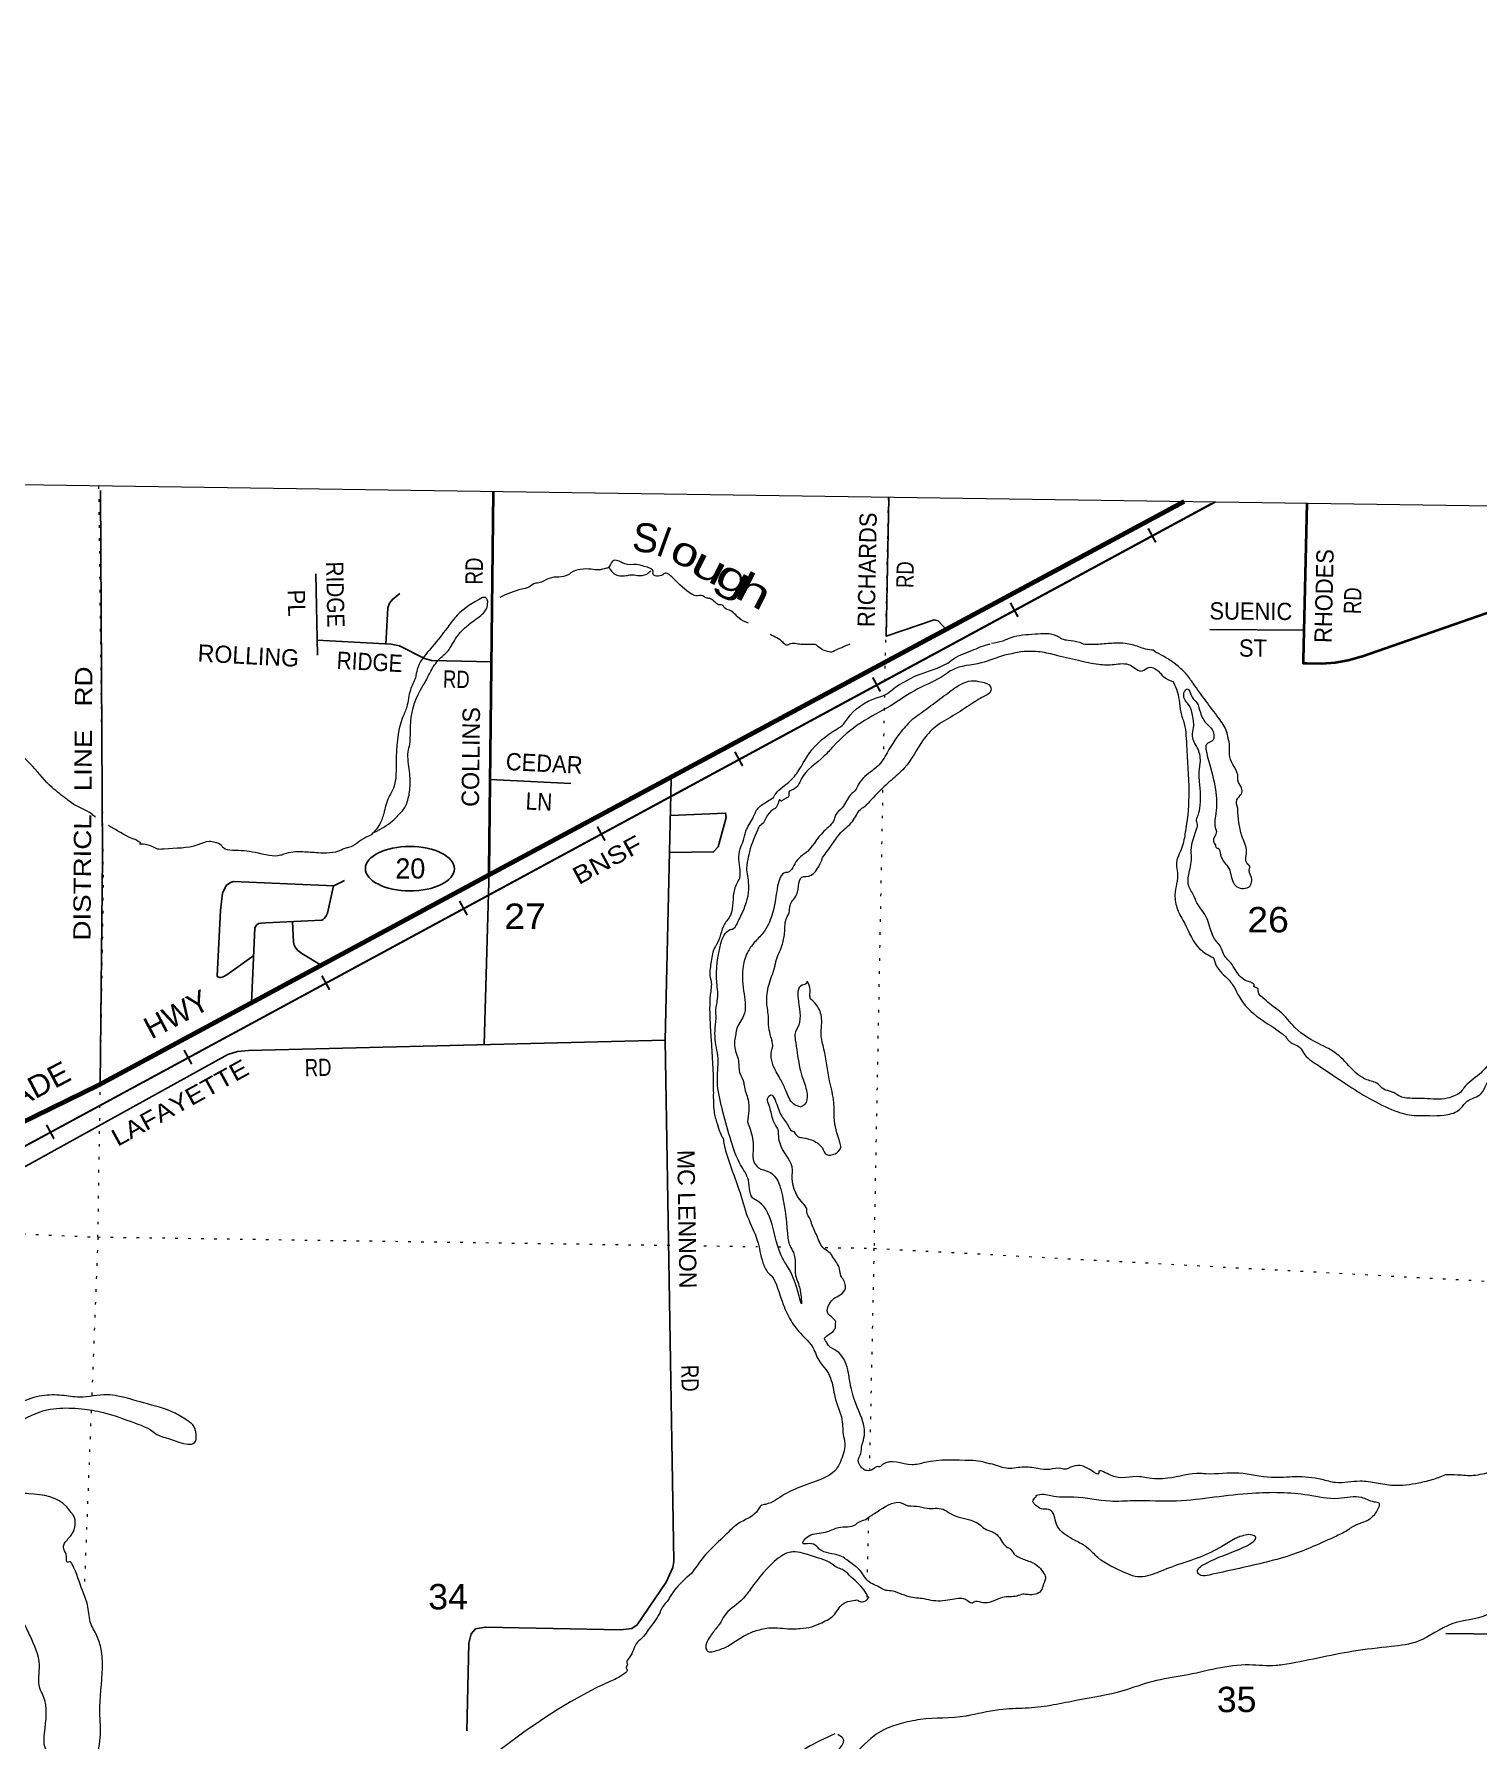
# Model space of a CAD drawing. Header units: feet. Extents: x -493433 to -244333, y 184684 to 373072.
# Drawn here: x -316036 to -306000, y 360969 to 372822 of the extents above; entities that cross this region are included whole.
import ezdxf
from ezdxf.enums import TextEntityAlignment as Align

# ---------------------------------------------------------------- set-up
doc = ezdxf.new("R2010")
doc.units = ezdxf.units.FT
doc.header["$LTSCALE"] = 60
doc.linetypes.add('DOTTED', pattern=[1.5, 0.3, -1.2])
for name, color, linetype, lineweight in [('17', 7, 'Continuous', 25), ('23', 7, 'Continuous', 70), ('26', 7, 'Continuous', 40), ('27', 7, 'Continuous', 13), ('29', 7, 'Continuous', 25), ('30', 7, 'Continuous', 13), ('34', 7, 'Continuous', 13), ('39', 7, 'Continuous', 13), ('4', 7, 'Continuous', 13), ('41', 7, 'Continuous', 13), ('7', 7, 'DOTTED', 13)]:
    doc.layers.add(name, color=color, linetype=linetype, lineweight=lineweight)

msp = doc.modelspace()

# ---------------------------------------------------------------- linework, layer by layer
at = {"layer": '17'}
msp.add_ellipse((-313423.97, 367022.91), major_axis=(-309.24, 1), ratio=0.500121, dxfattribs=at)
at = {"layer": '23'}
msp.add_line((-312872.53, 366979.74), (-308040.74, 369574.21), dxfattribs=at)
msp.add_lwpolyline([(-319818.07, 363315.52), (-318504.03, 363940.91), (-318341.87, 364032.87), (-317778.24, 364368.9), (-316910.78, 364844.52), (-316246.08, 365196.1), (-315587.61, 365519.43), (-312872.53, 366979.74)], dxfattribs=at)
at = {"layer": '26'}
for points in [[(-312872.53, 366979.74), (-312872.14, 367013.05), (-312841.54, 369641.26)], [(-305734.86, 368867.1), (-306808.3, 368495.49), (-306810.99, 368494.56), (-306900.4, 368469.12), (-306991.98, 368453.17), (-307084.73, 368446.87), (-307187.25, 368448.25), (-307212.27, 368448.59), (-307211.66, 368474.24), (-307186.41, 369562.37)]]:
    msp.add_lwpolyline(points, dxfattribs=at)
at = {"layer": '29'}
for p, q in [((-314077.84, 369072.2), (-314066.29, 368506.04)), ((-307862.55, 368685.05), (-307206.88, 368680.15)), ((-312864.81, 367642.5), (-312304.44, 367613.95)), ((-311648.11, 365831.6), (-311607.66, 367643.75)), ((-312872.14, 367013.05), (-312906.7, 365800.64)), ((-313952.74, 366904.4), (-313879.22, 366940.95)), ((-305833.39, 361704.46), (-306222.39, 361707.39))]:
    msp.add_line(p, q, dxfattribs=at)
for points in [[(-315576.26, 365525.53), (-315560.1, 367105.49), (-315574.66, 369650.53)], [(-310094.27, 369600.84), (-310114.04, 368639.88), (-309779.99, 368752.7), (-309752.33, 368746.31), (-309695.25, 368685.81)], [(-313590, 368581.5), (-313576.24, 368834.92), (-313565.07, 368867.12), (-313544.61, 368894.59), (-313493.2, 368935.68)], [(-314068.41, 368609.93), (-313553.62, 368582.66), (-313497.04, 368570.84), (-313321.59, 368482.58), (-313272.93, 368470.75), (-312855.28, 368461.14)], [(-311613.28, 367391.98), (-311229.7, 367409.42), (-311224.68, 367379.76), (-311280, 367175.41), (-311312.49, 367139.49), (-311619, 367135.51)], [(-313952.74, 366904.4), (-314650.88, 366932.82), (-314671.5, 366926.37), (-314701.29, 366905.08), (-314725.4, 366851.99), (-314740.17, 366733.52), (-314762.48, 366278.92), (-314757.67, 366271.29), (-314743.85, 366266.49), (-314739.59, 366266.49), (-314721.5, 366271.29), (-314695.97, 366285.12), (-314509.04, 366420.44)], [(-314523.58, 366091.72), (-314500.52, 366613.13), (-314490.65, 366630.5), (-314475.76, 366641.13), (-314454.48, 366645.4), (-314425.02, 366647.61), (-314034.86, 366664.66), (-314025.75, 366669.88), (-314016.18, 366679.45), (-314005.54, 366694.36), (-313997.4, 366714.13), (-313954.76, 366904.45)], [(-314238.95, 366655.74), (-314233.2, 366513.41), (-314227.88, 366491.07), (-314216.91, 366471.57), (-314203.41, 366454.88), (-314175.33, 366434.35), (-314040.06, 366351.78)], [(-318465.67, 363069.09), (-317393.32, 363335.82), (-317299.21, 363377.93), (-317243.89, 363420.51), (-317184.32, 363480.11), (-317142.37, 363539.39), (-316856.03, 364420.79), (-316831.12, 364486.95), (-316800.84, 364540.33), (-316775.8, 364567.84), (-316748.14, 364593.38), (-316665.27, 364641.88), (-314688.53, 365731.14), (-314622.57, 365752.43), (-314545.89, 365760.32), (-311648.11, 365831.6)], [(-311648.11, 365831.6), (-311588.43, 362208.24), (-311595.57, 362167.23), (-311642.1, 362064.36), (-311843.86, 361768.35), (-311882.05, 361744.19), (-311958.35, 361734.74), (-312899.1, 361752.71), (-312966.48, 361739.66), (-312996.97, 361705.88), (-313014.87, 361640.89), (-313029.02, 361032.96)]]:
    msp.add_lwpolyline(points, dxfattribs=at)
at = {"layer": '34', "lineweight": 25}
msp.add_lwpolyline([(-327995.25, 359294.68), (-325243.76, 360607.69), (-324402.88, 360981.31), (-318494.44, 363800.52), (-307826.8, 369570.86)], dxfattribs=at)
at = {"layer": '34'}
msp.add_lwpolyline([(-307854.27, 369560.2), (-318494.89, 363801.43), (-324403.29, 360982.23)], dxfattribs=at)
at = {"layer": '39'}
for p, q in [((-308253.59, 368541.09), (-308234.75, 368524.16)), ((-308120.52, 368323.53), (-308116.73, 368317.32)), ((-310965.2, 367340.64), (-310995.56, 367315.39)), ((-313690.52, 367257.14), (-313676.8, 367274.46)), ((-310644.33, 366135.83), (-310644.41, 366123.72)), ((-311329.5, 365833.04), (-311314.63, 365590.73)), ((-310914.25, 365853.21), (-310908.58, 365828.09)), ((-310709.75, 365368.45), (-310692.83, 365374.09)), ((-310255.13, 362499.94), (-310228.87, 362520.47))]:
    msp.add_line(p, q, dxfattribs=at)
for points in [[(-311068.87, 368728.89), (-311135.14, 368763.59), (-311201.4, 368818.56), (-311235.62, 368834.93), (-311247.62, 368851.16), (-311275.84, 368857.4), (-311338.15, 368900.22), (-311364.37, 368904.41), (-311386.49, 368918.7), (-311436.96, 368919), (-311465.16, 368931.3), (-311595.64, 369043.24), (-311656, 369073.91), (-311666.16, 369065.9), (-311734.75, 369074.39), (-311732.67, 369084.49), (-311795, 369123.26), (-311847.42, 369135.7), (-311930.17, 369140.24), (-311954.32, 369152.52), (-312014.85, 369160.97), (-312045.45, 369114.68), (-312057.6, 369110.72), (-312112.2, 369098.92), (-312162.65, 369103.28), (-312304.17, 369077.88), (-312324.47, 369063.86), (-312455.88, 369040.41), (-312526.77, 369008.51), (-312549, 369006.63), (-312597.65, 368978.64), (-312646.21, 368964.79), (-312798.21, 368908.05)], [(-312039.63, 369115.14), (-312003.34, 369072), (-311920.63, 369059.36), (-311886.27, 369065.21), (-311841.87, 369060.9), (-311777.19, 369070.61), (-311749.03, 369093.51)], [(-312919.2, 368907.86), (-313095.73, 368783.65), (-313160.91, 368701.21), (-313287.2, 368542.35), (-313372.94, 368407.49), (-313385.45, 368348.97), (-313420.35, 368264.32), (-313445.39, 368147.28), (-313474.16, 368072.69), (-313518.73, 367757.75), (-313548.35, 367559.91), (-313570.84, 367519.63), (-313605.96, 367404.68), (-313638.82, 367324.05), (-313676.8, 367274.46)], [(-313670.17, 367275.86), (-313543.69, 367355.8), (-313482.69, 367418.07), (-313458.25, 367448.23), (-313441.83, 367486.52), (-313423.01, 367581.37), (-313426.25, 367698.59), (-313435.4, 367836.04), (-313424.95, 367888.52), (-313420.07, 368011.74), (-313351.72, 368261.88), (-313314.94, 368324.3), (-313271.98, 368406.88), (-313210.85, 368487.32), (-313164.11, 368529.48), (-313139.65, 368563.68), (-313123.29, 368591.86), (-313086.57, 368648.22), (-312962.63, 368758.6), (-312891.48, 368828.88), (-312887.37, 368838.96), (-312899.02, 368907.74), (-312917.1, 368907.27)], [(-310497.11, 368526.87), (-310584.75, 368564.55), (-310606.12, 368580.58), (-310627.49, 368580.58), (-310643.51, 368580.58), (-310696.94, 368580.58), (-310734.33, 368585.92), (-310777.07, 368585.92), (-310805.27, 368575.67), (-310829.37, 368594.01), (-310873.57, 368626.61), (-310918.52, 368650.14)], [(-308730.54, 368579.92), (-308769.68, 368595.53), (-308848.35, 368608.14), (-308888.66, 368618.49), (-308924.87, 368638.91), (-309078.24, 368651.98), (-309246.02, 368626.74), (-309302.71, 368604.86), (-309381.32, 368587.35)], [(-309167.66, 368533.06), (-309187.63, 368527.74), (-309290.76, 368506.15), (-309452.67, 368452.59), (-309654.93, 368403.31), (-309711.74, 368365.26), (-309892.09, 368273.43), (-310084.75, 368153.36), (-310287.46, 368037.41), (-310482.46, 367870.89), (-310543.48, 367806.61), (-310704.12, 367643.93), (-310757.11, 367573.53), (-310789.53, 367555.55), (-310789.71, 367529.28), (-310828.28, 367501.23), (-310844.48, 367493.24), (-310848.49, 367499.33), (-310877.1, 367448.99), (-310901.44, 367432.97), (-310946.24, 367378.69), (-310965.2, 367340.64)], [(-310901.53, 367509.72), (-310881.01, 367543.61), (-310777.39, 367635.93), (-310712.21, 367718.37), (-310648.89, 367823.05), (-310455.89, 367993.63), (-310409.21, 368027.69), (-310382.71, 368063.9), (-310179.78, 368210.16), (-310123.1, 368230.01), (-310068.32, 368268.07), (-309863.6, 368379.98), (-309663.09, 368467.65), (-309652.94, 368475.67), (-309517.21, 368539.49), (-309399.79, 368583.23), (-309391.2, 368585.15)], [(-310497.11, 368526.87), (-310397.09, 368571.75), (-310363.76, 368585.26)], [(-309167.66, 368533.06), (-309057.89, 368532.86), (-308942.18, 368510.28), (-308776.6, 368470.91), (-308635.17, 368443.32), (-308528.55, 368442.54), (-308415.48, 368436.64), (-308333.09, 368397.21), (-308288.24, 368421.82), (-308229.07, 368402.83), (-308207.01, 368381.19)], [(-308253.59, 368541.09), (-308310.49, 368548.98), (-308357.26, 368564.82), (-308450.76, 368587.72), (-308519.35, 368590.32), (-308624.36, 368582.53), (-308730.54, 368579.92)], [(-307669.05, 367441.07), (-307674.69, 367501.72), (-307644.1, 367543.96), (-307641.82, 367582.34), (-307667.7, 367637.06), (-307667.57, 367655.24), (-307725.13, 367801.08), (-307728.46, 367904.14), (-307736.34, 367932.48), (-307738.27, 367944.62), (-307746.13, 367977), (-307802.03, 368070.29), (-307978.07, 368309.8), (-308030.09, 368378.82), (-308100.34, 368441.9), (-308214.94, 368515.33), (-308234.75, 368524.16)], [(-309928.44, 368064.14), (-309817.26, 368144.7), (-309696.32, 368234.34), (-309596.44, 368302.72), (-309521.97, 368328.68), (-309452.9, 368321.21), (-309387.06, 368287.01), (-309386.9, 368253.61), (-309420.18, 368226.73), (-309521.21, 368167.24), (-309646.64, 368086.5), (-309773.19, 368006.86), (-309855.16, 367917.41), (-309986.74, 367721.95), (-310078.74, 367636.9), (-310174.07, 367547.39), (-310247.46, 367469.01)], [(-308207.01, 368381.19), (-308185.73, 368357.55), (-308120.52, 368323.53)], [(-308116.73, 368317.32), (-308089.52, 368253.91), (-308060.36, 368090.07), (-308046.5, 368049.57), (-308025.42, 367885.77), (-308009.49, 367558.33), (-308029.44, 367301.83), (-308033.64, 367277.61), (-308056.59, 367170.67), (-308095.78, 367051.69), (-308088.09, 366995.07), (-308105.3, 366841.61), (-308087.83, 366740.47), (-308038.02, 366641.16), (-307932.23, 366464.72), (-307837.74, 366403.52)], [(-305915.65, 365674.41), (-305989.65, 365594.02), (-306097.32, 365499.71), (-306121.78, 365467.54), (-306164.35, 365443.56), (-306231.11, 365423.77), (-306390.61, 365426.77), (-306495.6, 365429.43), (-306537.93, 365439.8), (-306582.18, 365464.32), (-306600.3, 365472.5), (-306654.7, 365491.02), (-306692.82, 365525.61), (-306771.36, 365556.4), (-306883.86, 365639.94), (-306994.18, 365745.69), (-307086.72, 365796.78), (-307271.65, 365919.14), (-307375.88, 366030.91), (-307434.15, 366073.71), (-307480.3, 366114.4), (-307526.37, 366169.24), (-307530.27, 366189.47), (-307558.41, 366207.83), (-307552.31, 366213.85), (-307560.33, 366221.98), (-307572.39, 366230.14), (-307602.61, 366240.43), (-307682.86, 366315.68), (-307718.83, 366370.46), (-307756.91, 366411.11), (-307798.73, 366496.22), (-307816.77, 366516.55), (-307890.28, 366690.76), (-307960.2, 366800.31), (-307972.11, 366830.69), (-308009.97, 366903.66), (-308007.32, 366994.57), (-307990.36, 367111.66), (-307992.27, 367127.84), (-307954.76, 367297.34), (-307950.43, 367339.74), (-307956.37, 367355.94), (-307948.08, 367386.21), (-307933.58, 367440.67), (-307934.3, 367628.59), (-307938.02, 367675.09), (-307929.39, 367755.86), (-307944.87, 367852.94), (-307968.8, 367897.54), (-307982.61, 367944.1), (-307976.13, 368004.68), (-307985.56, 368101.72), (-308017.39, 368172.64), (-308023.4, 368178.74), (-308039.04, 368253.6), (-308020.73, 368271.67), (-307986.81, 368214.88), (-307952.74, 368176.28), (-307928.98, 368107.43), (-307881.08, 368026.32), (-307839.02, 367975.54), (-307835.12, 367955.31), (-307839.41, 367918.97), (-307886.09, 367884.91), (-307888.4, 367842.5), (-307872.71, 367775.72), (-307823.62, 367573.35), (-307820.72, 367407.64), (-307824.97, 367377.36), (-307825.44, 367308.67), (-307817.56, 367280.33), (-307838.22, 367213.77), (-307824.27, 367185.4), (-307816.32, 367167.17), (-307806.24, 367165.09), (-307788.39, 367118.51), (-307730.48, 367025.2), (-307692.86, 366915.85), (-307652.67, 366887.32), (-307604.19, 366891.07), (-307585.95, 366899.03), (-307575.72, 366919.17), (-307573.4, 366961.59), (-307587.09, 367026.33), (-307582.99, 367036.42), (-307595.03, 367048.61), (-307608.52, 367139.62), (-307640.07, 367250.95), (-307669.05, 367441.07)], [(-309928.44, 368064.14), (-310007.72, 367976.73), (-310119.96, 367805.67), (-310154.65, 367753.35), (-310219.65, 367697.16), (-310313.24, 367594.7), (-310321.44, 367576.56), (-310362.11, 367534.37), (-310419.26, 367445.82), (-310464.04, 367395.57), (-310474.34, 367365.33), (-310545.58, 367282.92), (-310679.92, 367126.14), (-310732.73, 367082.01), (-310799.95, 366997.55), (-310812.07, 366995.61), (-310867.23, 366903), (-310890.41, 366761.7), (-310931.65, 366636.68), (-310970.45, 366574.28), (-311029.45, 366509.98), (-311076.37, 366441.57), (-311109.45, 366328.61), (-311100.56, 366152.78), (-311103.61, 366001.25), (-311152.73, 365906.58), (-311156.92, 365884.38), (-311167.64, 365793.52), (-311140.09, 365688.29), (-311128.6, 365597.29), (-311102.78, 365534.49), (-311100.87, 365518.32), (-311073.3, 365417.12), (-311076.37, 365263.58)], [(-315608.81, 367380.1), (-315633.33, 367400.86), (-315776.16, 367480.53), (-315808.29, 367504.97), (-315910.73, 367586.42), (-316047.02, 367734.75), (-316155.39, 367832.4), (-316237.81, 367887.46), (-316394.77, 367967.21), (-316497.57, 367994.11), (-316568.2, 368000.6), (-316774.39, 367967.5), (-317061.86, 367860.14), (-317122.64, 367830.2), (-317153.11, 367804.11), (-317283.06, 367699.83), (-317427.47, 367547.14), (-317441.66, 367537.13), (-317470.26, 367488.8), (-317537.29, 367430.61), (-317539.43, 367414.46), (-317555.67, 367400.42), (-317572.11, 367358.08), (-317633.31, 367267.53), (-317667.88, 367231.37), (-317676.28, 367184.95), (-317737.49, 367092.37), (-317747.78, 367064.15), (-317740.49, 366946.9), (-317744.38, 366672.13), (-317740.9, 366591.29), (-317725.25, 366516.43), (-317622.18, 366232.92), (-317594.22, 366188.3), (-317584.24, 366172.08), (-317438.17, 365975.19), (-317342.3, 365821.05), (-317306.8, 365695.56), (-317286.98, 365640.88), (-317259.97, 365456.85), (-317222.4, 365339.42), (-317198.52, 365288.77), (-317131.92, 364987.3), (-317094.18, 364894.13), (-317081.39, 364872.88)], [(-311129.86, 366959.49), (-311127.94, 367014.07), (-311136.07, 367086.4), (-311128.62, 367159.92), (-311106.61, 367214.58), (-311088, 367282.57), (-311038.35, 367376.33), (-311001.93, 367444.41), (-310979.74, 367463.44), (-310901.03, 367513.66)], [(-310554.91, 367101.13), (-310487.63, 367193.66), (-310418.35, 367284.16), (-310339.06, 367362.48), (-310281.97, 367442.95), (-310247.46, 367469.01), (-310246.29, 367471.44)], [(-313690.52, 367257.14), (-313732.28, 367239.76), (-313849.87, 367169.75), (-313876.16, 367163.86), (-313902.5, 367151.89), (-314062.15, 367132.66), (-314167.11, 367139.36), (-314300.48, 367124.01), (-314322.75, 367116.06), (-314399.49, 367114.51), (-314500.31, 367135.33), (-314657.71, 367150.43), (-314720.19, 367166.97), (-314732.21, 367183.22), (-314778.49, 367205.72), (-314818.83, 367212.03), (-314897.75, 367188.27), (-315132.17, 367159.39), (-315168.54, 367157.58), (-315261.2, 367190.47), (-315301.55, 367194.76), (-315295.5, 367194.73), (-315311.53, 367213.01), (-315349.77, 367231.42), (-315488.6, 367305.01), (-315518.85, 367321.98)], [(-311076.37, 365263.58), (-311058.54, 365212.95), (-311037.22, 365083.51), (-311037.78, 365002.69), (-310999.82, 364943.86), (-310929.32, 364917.17), (-310861.19, 364841.98), (-310845.36, 364795.42), (-310799, 364488.01), (-310781.42, 364401.01), (-310757.5, 364356.42), (-310742.45, 364196.7), (-310712.8, 364103.58), (-310710.86, 364091.44), (-310701.41, 363998.44), (-310717.18, 364053.09), (-310798.57, 364257.67), (-310838.47, 364326.61), (-311021.53, 364721.73), (-311029.58, 364725.83), (-311071.08, 364857.42), (-311124.86, 364964.83), (-311190.37, 365128.9), (-311247.52, 365333.32), (-311284.61, 365519.44), (-311286.34, 365561.89), (-311283.22, 365723.51), (-311296.84, 365798.35), (-311297.76, 365957.99), (-311295.6, 365978.18), (-311295.03, 366061.01), (-311286.68, 366101.37), (-311289.82, 366232.73), (-311261.71, 366503.32), (-311239.1, 366561.78), (-311196.43, 366599.91), (-311180.25, 366603.85), (-311151.76, 366636), (-311131.27, 366678.31), (-311100.53, 366744.81), (-311068.98, 366928.48), (-311080.3, 367043.72), (-311076.1, 367067.95), (-311061.47, 367140.6), (-310995.56, 367315.39)], [(-310914.25, 365853.21), (-310928.49, 365921.38), (-310932, 365998.18), (-310943.36, 366107.36), (-310924.36, 366228.48), (-310885.16, 366349.47), (-310878.91, 366377.73), (-310837.78, 366486.58), (-310819, 366575.37), (-310802.07, 366688.43), (-310787.74, 366716.62), (-310781.33, 366767.1), (-310736.4, 366841.58), (-310685.04, 366968.57), (-310670.91, 366968.48), (-310563.15, 367076.93), (-310554.91, 367101.13)], [(-311129.86, 366959.49), (-311168.27, 366878.57), (-311195.74, 366700.93), (-311236.57, 366636.52), (-311292.05, 366495.43), (-311302.26, 366479.32), (-311329.2, 366378.45), (-311337.94, 366281.52), (-311328.28, 366218.82), (-311332.65, 366170.36), (-311338.05, 365972.37), (-311329.5, 365833.04)], [(-307837.74, 366403.52), (-307817.93, 366348.84), (-307791.94, 366310.29), (-307743.8, 366263.52), (-307693.76, 366198.56), (-307659.89, 366133.69), (-307517.55, 365983.29), (-307358.78, 365875.23), (-307344.73, 365863.02), (-307292.6, 365810.16), (-307242.28, 365785.61), (-307212.29, 365742.99), (-307117.94, 365661.59), (-306916.95, 365527), (-306576.98, 365341.03), (-306441.92, 365307.87), (-306413.64, 365307.69), (-306209.66, 365314.52), (-306157.05, 365330.36), (-306118.49, 365358.41), (-306073.74, 365406.62), (-305976.44, 365460.58), (-305939.65, 365525.01), (-305931.47, 365539.11), (-305909.02, 365575.34), (-305833.74, 365655.7), (-305829.61, 365669.82), (-305817.44, 365677.82), (-305796.86, 365732.25), (-305778.1, 365747.02)], [(-310644.32, 366135.71), (-310644.33, 366135.83), (-310643.89, 366198.47), (-310663.82, 366236.98), (-310665.9, 366228.91), (-310696.3, 366212.94), (-310723.3, 366101.97), (-310730.65, 365914.1), (-310738.83, 365900.01), (-310741.46, 365811.12), (-310712.38, 365635.15), (-310692.67, 365564.31), (-310663.13, 365455.02), (-310679.77, 365384.41), (-310692.83, 365374.09)], [(-310556.02, 365083.33), (-310526.36, 365036.27), (-310428.62, 365086.82), (-310435.47, 365123.53), (-310474.13, 365293.69), (-310476.83, 365397.21), (-310506.5, 365549.6), (-310545.38, 365769.86), (-310564.79, 365872.2), (-310563.15, 365996.9), (-310602.52, 366082.44), (-310644.41, 366123.72)], [(-310709.75, 365368.45), (-310748.44, 365382.8), (-310804.4, 365465.99), (-310838.2, 365542.98), (-310890.07, 365636.24), (-310911.77, 365709.12), (-310907.33, 365767.68), (-310901.14, 365787.85), (-310908.58, 365828.09)], [(-311314.63, 365590.73), (-311314.64, 365521.31), (-311314.38, 365466.77), (-311314.07, 365398.85), (-311309.32, 365336.53), (-311288.88, 365252.01), (-311267.43, 365188.65), (-311246.36, 365146.92)], [(-310862.7, 365209.74), (-310901.6, 365283.89), (-310926.53, 365378.41), (-310936.76, 365424.01), (-310914.63, 365450.83), (-310885.52, 365416.45), (-310843.83, 365310.88), (-310794.5, 365237.63), (-310769.84, 365202.12), (-310755.77, 365195.99)], [(-306220.15, 362813.44), (-306307.93, 362779.35), (-306411.09, 362753.71), (-306590.91, 362736.64), (-306703.87, 362753.5), (-306818.87, 362766.33), (-306988.55, 362757.28), (-307085.33, 362778.07), (-307268.94, 362797.39), (-307434.55, 362792.35), (-307660.49, 362822.02), (-307888.7, 362817.36), (-307927.04, 362819.61), (-308155.44, 362786.67), (-308302.82, 362789.59), (-308349.2, 362797.96), (-308565.16, 362813.43), (-308635.71, 362830.03), (-308635.76, 362823.97), (-308702.21, 362850.64), (-308847.55, 362855.58), (-308861.72, 362849.6), (-308898.03, 362855.89), (-308974.81, 362848.28), (-309059.57, 362854.86), (-309166.53, 362863.6), (-309277.64, 362856.2), (-309388.48, 362887.18), (-309400.58, 362889.28), (-309455, 362903.76), (-309525.62, 362910.25), (-309844.75, 362896.04), (-309933.71, 362880.42), (-310137.63, 362881.68), (-310157.92, 362867.66), (-310172.06, 362867.75), (-310204.5, 362849.76), (-310246.96, 362839.92), (-310273.13, 362852.2), (-310293.17, 362874.54), (-310307.06, 362908.98), (-310288.54, 362959.38), (-310282.1, 363015.92), (-310275.9, 363036.08), (-310263.34, 363100.66), (-310324.52, 363307.13), (-310363.92, 363450.83), (-310379.46, 363539.83), (-310455.3, 363669.6), (-310513.58, 363710.38), (-310531.56, 363738.77), (-310541.54, 363754.99), (-310527.27, 363775.11), (-310484.66, 363805.16), (-310464.19, 363845.45), (-310466.14, 363855.57), (-310464.06, 363863.64), (-310518.09, 363934.68), (-310507.55, 363999.27), (-310477.01, 364035.46), (-310432.42, 364061.45), (-310395.75, 364107.7), (-310395.66, 364121.84), (-310407.49, 364162.32), (-310427.46, 364194.78), (-310437.23, 364241.31), (-310483.11, 364324.43), (-310501.1, 364350.81), (-310543.3, 364381.37), (-310593.17, 364468.57), (-310630.93, 364557.69), (-310638.84, 364582), (-310664.69, 364640.75), (-310664.57, 364656.91), (-310694.56, 364701.55), (-310765.88, 364900), (-310763.67, 364928.27), (-310843.31, 365092.43), (-310862.7, 365209.74)], [(-311246.36, 365146.92), (-311242.89, 365125.17), (-311136.14, 364793.16), (-311076.85, 364604.88), (-311009.33, 364440.81), (-310970.01, 364284.98), (-310930.13, 364212), (-310902.05, 364183.53), (-310896.07, 364173.39), (-310828.64, 363995.18), (-310802.79, 363936.42), (-310738.91, 363828.95), (-310622.72, 363694.87), (-310574.94, 363595.58), (-310532.9, 363542.79), (-310481.26, 363417.2), (-310469.58, 363354.49), (-310420.21, 363192.55), (-310408.89, 363077.31), (-310403.01, 363051), (-310401.28, 363008.56), (-310438.46, 362887.56), (-310471.11, 362837.25), (-310525.9, 362799.2), (-310821.56, 362673.71), (-310951.25, 362605.81), (-310983.63, 362595.91), (-311001.97, 362569.75), (-311144.01, 362469.59), (-311229.33, 362393.34), (-311363.51, 362260.8), (-311463.37, 362128.06)], [(-310755.77, 365195.99), (-310723.72, 365160.39), (-310707.6, 365154.23), (-310701.55, 365154.2), (-310643.07, 365141.71), (-310600.8, 365123.27), (-310556.02, 365083.33)], [(-314967.5, 363185.97), (-315055.97, 363239.04), (-315275.58, 363311.09), (-315452.95, 363358.64), (-315527.59, 363367.19), (-315719.54, 363350.17), (-315842.62, 363363.04), (-315979.94, 363359.83), (-316131.72, 363312.27), (-316220.93, 363258.25), (-316287.99, 363196.02), (-316375.4, 363109.67), (-316430.15, 363075.65), (-316432.27, 363059.5), (-316519.62, 362983.25), (-316568.8, 362878.49), (-316578.98, 362866.43), (-316585.02, 362868.48), (-316578.98, 362866.43), (-316585.02, 362868.48), (-316578.98, 362866.43), (-316585.02, 362868.48), (-316591.74, 362771.54), (-316608.04, 362749.41), (-316614.2, 362735.31), (-316624.31, 362733.34), (-316636.71, 362690.99), (-316779.81, 362433.23), (-316808.3, 362401.08), (-316847.11, 362334.64), (-316865.52, 362300.41), (-316908.52, 362213.78), (-317059.47, 361988.4), (-317085.91, 361960.27), (-317132.98, 361867.62), (-317165.6, 361823.36), (-317276.51, 361547.23), (-317278.82, 361504.81), (-317272.84, 361492.66), (-317333.66, 361161.66), (-317350.43, 361070.84), (-317351.06, 360977.9), (-317367.71, 360905.27), (-317380.7, 360776.04), (-317379.34, 360679.04), (-317381.6, 360644.72), (-317364.88, 360432.46), (-317347.27, 360347.5), (-317326.34, 360161.48), (-317314.45, 360127.07), (-317276.73, 360033.89), (-317232.85, 359954.83), (-317241.73, 359835.67), (-317238.58, 359706.35), (-317235.64, 359544.69), (-317214.43, 359397.07), (-317219.63, 359227.38), (-317217.8, 359199.08), (-317216.05, 359160.69), (-317230.58, 359102.18), (-317250.01, 358916.42), (-317288.97, 358829.78), (-317405.11, 358674.9), (-317524.87, 358582.69), (-317682.88, 358506.87), (-317772.13, 358446.8), (-317875.37, 358407.02), (-317978.72, 358353.09), (-318041.49, 358327.2), (-318128.46, 358305.51), (-318140.68, 358289.42), (-318258.26, 358219.41), (-318304.83, 358201.52), (-318460.54, 358166.09), (-318474.66, 358168.2), (-318539.43, 358146.37), (-318626.35, 358130.73), (-318689.12, 358104.84), (-318804.41, 358075.23), (-319022.56, 358062.41), (-319382.34, 358008.02), (-319620.67, 357995.32), (-319747.87, 357996.09), (-319982.38, 357953.06), (-320289.88, 357866.02), (-320389.34, 357787.83), (-320391.43, 357777.73), (-320438.17, 357733.57), (-320462.46, 357725.63), (-320507.12, 357689.53), (-320523.45, 357663.37), (-320654.4, 357409.58), (-320711.93, 357262.44), (-320816.35, 357048.9), (-320871.59, 356942.16), (-320933.9, 356685.94), (-320942.84, 356558.71)], [(-311463.37, 362128.06), (-311605.73, 361979.42), (-311622.08, 361951.23), (-311640.42, 361925.07), (-311670.96, 361888.89), (-311687.37, 361850.6), (-311766.93, 361733.9), (-311799.54, 361687.63), (-311842.23, 361647.48), (-311899.51, 361538.72), (-311915.9, 361504.47), (-311911.93, 361494.35), (-311920.19, 361468.13), (-311914.2, 361457.99), (-311934.59, 361427.81), (-312033.91, 361373.86), (-312767.94, 360921.72), (-312899.71, 360845.75), (-312950.25, 360835.95), (-313091.92, 360788.32), (-313130.3, 360786.54), (-313172.84, 360766.59), (-313205.2, 360758.71), (-313340.93, 360692.86), (-313438.1, 360657.08), (-313539.09, 360651.64), (-313607.88, 360631.85), (-313765.62, 360596.44), (-313798.08, 360572.39), (-313905.34, 360536.68), (-314138.04, 360465.37), (-314403.78, 360285.14), (-314529.44, 360217.21), (-314679.16, 360171.65), (-314701.36, 360173.81), (-314781.89, 360208.64), (-314787.93, 360210.7), (-314816.2, 360210.87), (-314862.83, 360182.87), (-314873.16, 360148.59), (-314869.23, 360132.4), (-314893.38, 360142.65), (-314955.83, 360165.25), (-315040.57, 360173.85), (-315133.26, 360202.7), (-315201.41, 360275.86), (-315472.16, 360544.21), (-315536.24, 360623.39), (-315584.18, 360698.45), (-315605.94, 360765.25), (-315605.75, 360793.54), (-315576.16, 360985.31), (-315579, 361161.1), (-315560.75, 361468.11), (-315569.95, 361599.49), (-315599.6, 361692.62), (-315645.39, 361789.88), (-315664.77, 361907.19), (-315700.44, 362006.41), (-315771.87, 362190.71), (-315787.92, 362206.97), (-315804.1, 362203.03), (-315809.88, 362243.47), (-315829.71, 362296.13), (-315831.59, 362316.34), (-315819.3, 362342.54), (-315770.42, 362402.86), (-315749.82, 362463.34), (-315763.5, 362530.1), (-315777.51, 362548.38), (-315809.54, 362588.98), (-316071.41, 362679.47), (-316192.54, 362682.23), (-316283.38, 362686.82), (-316458.69, 362738.4), (-316472.64, 362766.78), (-316524.99, 362789.31), (-316520.7, 362825.66), (-316443.11, 362952.48), (-316430.88, 362968.57), (-316379.95, 363034.94), (-316329.14, 363083.12), (-316270.32, 363121.16), (-316160.94, 363173.02), (-315946.28, 363262.65), (-315857.36, 363274.22), (-315685.78, 363267.12), (-315538.56, 363239.96), (-315343.15, 363174.11), (-315210.3, 363112.69), (-315172.11, 363086.19), (-315123.77, 363069.73), (-314911.9, 363048.24), (-314909.56, 363094.69), (-314913.45, 363116.95), (-314923.35, 363145.29), (-314967.5, 363185.97)], [(-306220.15, 362813.44), (-306142.55, 362812.03), (-306029.26, 362807.63), (-305906.22, 362827.91), (-305827.43, 362828.27), (-305818.01, 362828.31)], [(-310228.87, 362520.47), (-310155.96, 362566.59), (-309996.12, 362612.08), (-309978.03, 362601.86), (-309901.36, 362593.32), (-309828.77, 362578.73), (-309717.76, 362571.98), (-309665.47, 362541.35), (-309458.04, 362461.28), (-309425.92, 362434.82), (-309373.56, 362414.3), (-309333.37, 362385.76), (-309269.3, 362306.57), (-309255.21, 362300.42), (-309223.18, 362259.81), (-309191.02, 362239.41), (-309170.9, 362229.18), (-309094.36, 362200.43), (-309016.13, 362125.19), (-309006.19, 362102.9), (-309020.72, 362046.42), (-309037.15, 362004.08), (-309126.18, 361978.37), (-309162.51, 361980.61), (-309204.99, 361968.75), (-309304, 361959.26), (-309368.79, 361933.38), (-309449.62, 361923.77), (-309504.13, 361926.13), (-309510.22, 361920.11), (-309548.48, 361936.5), (-309651.39, 361945.22), (-309784.72, 361935.93), (-309849.25, 361948.45), (-309954.15, 361963.24), (-310081.08, 362004.43), (-310125.45, 362010.76), (-310151.6, 362025.07), (-310238.1, 362072.06), (-310302.14, 362155.3), (-310350.35, 362191.96), (-310422.69, 362242.92), (-310561.73, 362284.18), (-310585.84, 362302.51), (-310595.87, 362312.68), (-310648.23, 362333.2), (-310692.63, 362335.49), (-310682.38, 362357.66), (-310635.69, 362393.74), (-310520.44, 362417.28), (-310443.52, 362445.1), (-310324.24, 362466.59), (-310312.05, 362476.63), (-310255.13, 362499.94)], [(-309072.98, 362667.03), (-309016.37, 362676.79), (-308967.99, 362666.39), (-308808.53, 362657.33), (-308556.33, 362629.51), (-308394.77, 362632.57), (-308093.93, 362630.71), (-307831.24, 362657.39), (-307568.56, 362684.06), (-307178.94, 362671.56), (-306969.11, 362648.05), (-306809.55, 362655.15), (-306720.92, 362624.29), (-306688.67, 362616.01), (-306699.11, 362565.56), (-306723.59, 362529.34), (-306758.12, 362499.24), (-306875.59, 362447.44), (-306897.92, 362431.41), (-306983.03, 362385.46), (-307302.99, 362252.05), (-307493.16, 362198.67), (-307867.29, 362114.09), (-307923.84, 362112.42), (-307949.92, 362136.82), (-307941.69, 362159), (-307909.21, 362185.07), (-307686.42, 362282.71), (-307575, 362336.57), (-307546.53, 362364.68), (-307544.42, 362378.81), (-307554.46, 362386.96), (-307653.43, 362381.5), (-307685.84, 362367.56), (-307779.09, 362313.58), (-307848.01, 362275.62), (-308186.09, 362148.38), (-308244.81, 362124.49), (-308382.25, 362105.13), (-308450.73, 362129.8), (-308641.82, 362236.04), (-308706.01, 362297.05), (-308756.26, 362331.7), (-308832.7, 362372.58), (-308928.97, 362468.15), (-308976.74, 362567.43), (-308982.78, 362569.49), (-309033.23, 362573.85), (-309083.47, 362610.52), (-309093.45, 362626.75), (-309087.28, 362642.87), (-309068.97, 362662.96)], [(-310234.86, 361956.88), (-310266.8, 362009.61), (-310369.07, 362113.28), (-310417.26, 362151.96), (-310453.51, 362166.33), (-310509.78, 362205.06), (-310584.3, 362231.79), (-310695.13, 362266.82), (-310761.69, 362275.3), (-310796.06, 362269.45), (-310862.96, 362231.47), (-311056.26, 362016.46), (-311123.44, 361936.06), (-311237.23, 361831.68), (-311267.88, 361779.34), (-311284.19, 361757.21), (-311335.12, 361690.85), (-311360.02, 361592), (-311352.01, 361583.86), (-311315.66, 361583.64), (-311232.68, 361611.42), (-311086.7, 361699.43), (-311005.71, 361731.26), (-310902.61, 361748.81), (-310761.34, 361739.86), (-310710.83, 361743.6), (-310629.98, 361755.23), (-310561.14, 361783.09), (-310469.86, 361843.14), (-310439.28, 361887.41), (-310378.39, 361931.49), (-310327.86, 361939.27), (-310319.77, 361941.23), (-310293.6, 361930.97), (-310261.27, 361932.79), (-310230.78, 361962.91)], [(-314802.59, 359839.03), (-314833.08, 359808.91), (-314871.49, 359801.06), (-314958.21, 359815.73), (-315068.99, 359856.82), (-315111.32, 359867.18), (-315226.37, 359871.92), (-315381.53, 359919.33), (-315466.08, 359956.21), (-315556.68, 359995.15), (-315653.09, 360068.48), (-315811.46, 360237.14), (-315835.06, 360330.23), (-315909.58, 360651.93), (-315940.32, 360882.46), (-315950.31, 360896.65), (-315963.65, 361013.93), (-315971.96, 361274.62), (-315995.83, 361329.32), (-315998.77, 361488.95), (-316064.03, 361691.4), (-316111.81, 361790.69), (-316197.66, 361932.65), (-316267.71, 362024), (-316352.1, 362085.14), (-316382.29, 362099.46), (-316521.42, 362126.57), (-316571.9, 362126.87), (-316719.78, 362057.05), (-316750.25, 362030.98), (-316760.4, 362022.96), (-316866.27, 361894.29), (-316897.26, 361791.43), (-316914.29, 361662.22), (-316931.17, 361260.24), (-316883.12, 360904.35), (-316882.07, 360762.91), (-316871.14, 360587.06), (-316836.43, 360348.43), (-316829.15, 360231.2), (-316732.8, 359852.79), (-316703.55, 359699.06), (-316672.05, 359581.67), (-316664.43, 359514.95), (-316677.53, 359369.56), (-316676.01, 359296.81), (-316670.04, 359282.64), (-316697.18, 359153.5), (-316687.18, 359139.29), (-316652.95, 359124.94), (-316622.66, 359124.76), (-316570.2, 359120.4), (-316429.11, 359083.17), (-316295.93, 359070.23), (-316167.23, 358994.69), (-316014.81, 358842.23), (-316017.58, 358733.15), (-316021.96, 358682.66), (-316164.94, 358443.1), (-316226.13, 358352.55), (-316324.53, 358134.94), (-316302.65, 358086.32), (-316286.69, 358057.94), (-316237.96, 357967.78)], [(-305859.83, 361879.48), (-305934.82, 361837.51), (-306181.6, 361774.38), (-306414.63, 361654.58), (-306600.65, 361617.34), (-306865.39, 361584.62), (-307358.72, 361490.67), (-307405.2, 361484.9), (-307588.91, 361490.06), (-308041.71, 361416.07), (-308260.07, 361374.98), (-308468.49, 361309.59), (-308779.89, 361244.82), (-308949.73, 361211.52), (-309123.53, 361190.36), (-309301.27, 361181.34), (-309527.7, 361140.31), (-309560.04, 361134.44), (-309877.23, 361110.12), (-310016.75, 361080.67), (-310134.16, 361036.94), (-310197.03, 360996.91), (-310369.82, 360828.24), (-310422.77, 360761.89), (-310437.11, 360731.68), (-310506.53, 360620.98), (-310622.5, 360492.37), (-310722.02, 360408.12), (-310805.2, 360350.04), (-310827.6, 360321.9), (-310957.47, 360229.74), (-311145.82, 360146.03), (-311336.01, 360088.61), (-311358.27, 360082.69), (-311528.1, 360049.38), (-311675.8, 360005.82), (-311793.07, 359982.3), (-312096.16, 359951.83), (-312320.19, 359965.32), (-312429.11, 359982.14), (-312578.45, 359993.16), (-312891.69, 359952.64), (-313139.99, 359960.22), (-313305.47, 359973.36), (-313679.08, 359965.53), (-313695.23, 359965.63), (-313776.04, 359958.03), (-313966.15, 359912.72), (-314029.02, 359872.7), (-314181, 359792.81), (-314235.63, 359776.98), (-314342.7, 359769.55), (-314443.66, 359768.15), (-314487.99, 359780.54), (-314528.15, 359813.11), (-314580.47, 359839.7), (-314667.07, 359872.54), (-314695.37, 359868.68), (-314703.62, 359842.46), (-314691.7, 359814.1), (-314663.61, 359787.67), (-314657.64, 359775.51), (-314605.57, 359712.56), (-314539.31, 359657.61), (-314479.19, 359592.58), (-314360.55, 359521.14), (-314030.59, 359347.39), (-313968.2, 359318.72), (-313869.45, 359289.83), (-313782.82, 359263.04), (-313734.4, 359256.69), (-313667.6, 359280.53), (-313622.94, 359316.62), (-313584.34, 359350.73), (-313508.93, 359453.31), (-313474.52, 359465.22), (-313438.31, 359446.82), (-313428.23, 359442.72), (-313377.82, 359434.33), (-313272.62, 359464), (-313202.01, 359455.48), (-313183.81, 359459.41), (-313161.46, 359479.48), (-313125.15, 359475.21), (-313100.7, 359507.4), (-313025.58, 359567.55), (-313007.36, 359573.5), (-312962.99, 359567.17), (-312904.83, 359508.22), (-312816.52, 359430.9), (-312760.11, 359412.38), (-312733.94, 359402.11), (-312574.41, 359403.16), (-312519.83, 359412.93), (-312501.56, 359426.96), (-312352.01, 359446.25), (-312281.25, 359459.96)], [(-310469.52, 361010.7), (-310664.04, 360912.89), (-310783.88, 360808.56), (-310808.42, 360764.26), (-310810.6, 360740.03), (-310794.8, 360689.42), (-310791.22, 360622.72), (-310775.29, 360590.29), (-310730.82, 360596.09), (-310692.28, 360622.11), (-310517.19, 360833.19), (-310415.21, 360982.08), (-310449.36, 361006.54)]]:
    msp.add_spline(points, degree=3, dxfattribs=at)
at = {"layer": '4'}
msp.add_lwpolyline([(-489136.84, 372822.34), (-458570.27, 372170.54), (-428002.84, 371560.78), (-397434.59, 370993.07), (-366865.58, 370467.41), (-336295.9, 369983.8), (-305725.57, 369542.24), (-275154.66, 369142.74), (-244583.22, 368785.28), (-246606.46, 184933.95), (-277430.78, 185294.37), (-308254.58, 185697.19), (-339077.78, 186142.4), (-369900.35, 186630.01), (-400722.22, 187160.02), (-431543.33, 187732.42), (-462363.63, 188347.22), (-493183.05, 189004.41)], close=True, dxfattribs=at)
msp.add_lwpolyline([(-489136.84, 372822.34), (-458570.27, 372170.54), (-428002.84, 371560.78), (-397434.59, 370993.07), (-366865.58, 370467.41), (-336295.9, 369983.8), (-305725.57, 369542.24), (-275154.66, 369142.74), (-244583.22, 368785.28), (-246606.46, 184933.95), (-277430.78, 185294.37), (-308254.58, 185697.19), (-339077.78, 186142.4), (-369900.35, 186630.01), (-400722.22, 187160.02), (-431543.33, 187732.42), (-462363.63, 188347.22), (-493183.05, 189004.41)], close=True, dxfattribs=at)
at = {"layer": '7'}
for p, q in [((-310098.99, 369602.84), (-310123.52, 368307.96)), ((-310124.97, 368231.22), (-310133.37, 367786.91)), ((-310137.45, 367570.89), (-310197.64, 364385.21)), ((-317012.3, 364525.8), (-315602.65, 364462.36)), ((-315592.62, 364461.3), (-315635.57, 363355.38)), ((-315594.49, 364463.61), (-311604.14, 364405.66)), ((-311379.94, 364402.4), (-311006.65, 364396.98)), ((-310864.12, 364394.91), (-310787.24, 364393.78)), ((-310197.64, 364385.21), (-305799.76, 364149.44)), ((-315639.37, 363257.48), (-315687.89, 362008.21)), ((-310236.81, 362512.66), (-310245.9, 362078.23)), ((-310247.99, 361978.26), (-310248.81, 361939.32))]:
    msp.add_line(p, q, dxfattribs=at)
for points in [[(-315587.33, 369680.08), (-315555.91, 366909.38), (-315594.49, 364463.61)], [(-310536.76, 364390.15), (-310197.64, 364385.21), (-310229.8, 362847.58)]]:
    msp.add_lwpolyline(points, dxfattribs=at)

# ---------------------------------------------------------------- texts
at = {"layer": '17'}
msp.add_text('20', height=140, dxfattribs=at).set_placement((-313420.52, 366954.6), align=Align.CENTER)
msp.add_text('HWY', height=151.3, rotation=27.874, dxfattribs=at).set_placement((-315220.51, 365835.03))
at = {"layer": '17', "width": 1.05}
msp.add_text('CASCADE', height=151.3, rotation=27.876, dxfattribs=at).set_placement((-316675.25, 365078.12))
at = {"layer": '27'}
for s, height, rotation, width, p in [('RHODES', 120, 88.658, 0.95, (-307016.79, 368590.48)), ('RD', 121.1, 89.333, 0.8, (-312917.63, 368997.02)), ('RD', 120, 88.658, 0.8, (-306812.65, 368791.35))]:
    msp.add_text(s, height=height, rotation=rotation, dxfattribs=dict(at, width=width)).set_placement(p)
msp.add_text('COLLINS', height=121.1, rotation=89.333, dxfattribs=at).set_placement((-312943.77, 367452.13))
at = {"layer": '30'}
for s, rotation, width, p in [('RICHARDS', 88.915, 0.95, (-310192.68, 368700.66)), ('RIDGE', 271.169, 0.9, (-314006.55, 369156.25)), ('RD', 88.915, 0.8, (-309923.32, 368972.64)), ('PL', 271.169, 0.95, (-314272.83, 368960.84)), ('SUENIC', 359.572, 0.95, (-307866.18, 368754.8)), ('RIDGE', 356.968, 0.9, (-313934.88, 368412.59)), ('ST', 359.572, 0.95, (-307661.15, 368496.77)), ('DISTRICL   LINE   RD', 89.596, 1.2, (-315644.13, 366523.28)), ('RD', 358.682, 0.8, (-313194.68, 368281.53)), ('CEDAR', 357.083, 0.95, (-312759.18, 367709.11)), ('LN', 357.083, 0.9, (-312621.47, 367434.31)), ('LAFAYETTE', 28.856, 1.15, (-315455.67, 365089.42)), ('RD', 1.409, 0.8, (-314152.86, 365579.04)), ('RD', 270.944, 0.8, (-311537.64, 363573.6))]:
    msp.add_text(s, height=120, rotation=rotation, dxfattribs=dict(at, width=width)).set_placement(p)
for s, rotation, p in [('ROLLING', 356.968, (-314901.04, 368462.35)), ('MC LENNON', 270.944, (-311565.52, 365068))]:
    msp.add_text(s, height=120, rotation=rotation, dxfattribs=at).set_placement(p)
at = {"layer": '34'}
for rotation, p in [(28.358, (-308238.96, 369290.07)), (28.358, (-309196.73, 368772.91)), (28.359, (-310153.54, 368253.97)), (28.359, (-311111.29, 367736.8)), (28.36, (-312068.07, 367217.85)), (28.36, (-313025.8, 366700.67)), (28.36, (-313982.58, 366181.71)), (28.361, (-314940.3, 365664.52)), (28.361, (-315897.06, 365145.54))]:
    msp.add_text('I', height=111, rotation=rotation, dxfattribs=at).set_placement(p, align=Align.CENTER)
at = {"layer": '34', "width": 1.2}
msp.add_text('BNSF', height=121.1, rotation=28.42, dxfattribs=at).set_placement((-312250.2, 366907.97))
at = {"layer": '41'}
for s, height, rotation, p in [('S', 201.7, 353.215, (-311885.77, 369232.68)), ('l', 201.8, 340.215, (-311718.37, 369204.47))]:
    msp.add_text(s, height=height, rotation=rotation, dxfattribs=at).set_placement(p)
for s, height, rotation, width, p in [('o', 201.7, 337.011, 1.25, (-311630.08, 369168.74)), ('u', 201.8, 333.044, 1.55, (-311489.14, 369086.78)), ('g', 201.8, 333.044, 1.5, (-311318.71, 369006.57)), ('h', 201.8, 333.044, 1.5, (-311175.78, 368913.07))]:
    msp.add_text(s, height=height, rotation=rotation, dxfattribs=dict(at, width=width)).set_placement(p)
at = {"layer": '7'}
for s, rotation, width, p in [('27', 0.27, 1.1, (-312767.35, 366604)), ('26', 0.268, 1.1, (-307602.07, 366579.7)), ('34', 0.27, 1.05, (-313295.77, 361875.52)), ('35', 0.268, 1.05, (-307814.19, 361161.42))]:
    msp.add_text(s, height=176.5, rotation=rotation, dxfattribs=dict(at, width=width)).set_placement(p)

doc.saveas('drawing.dxf')
